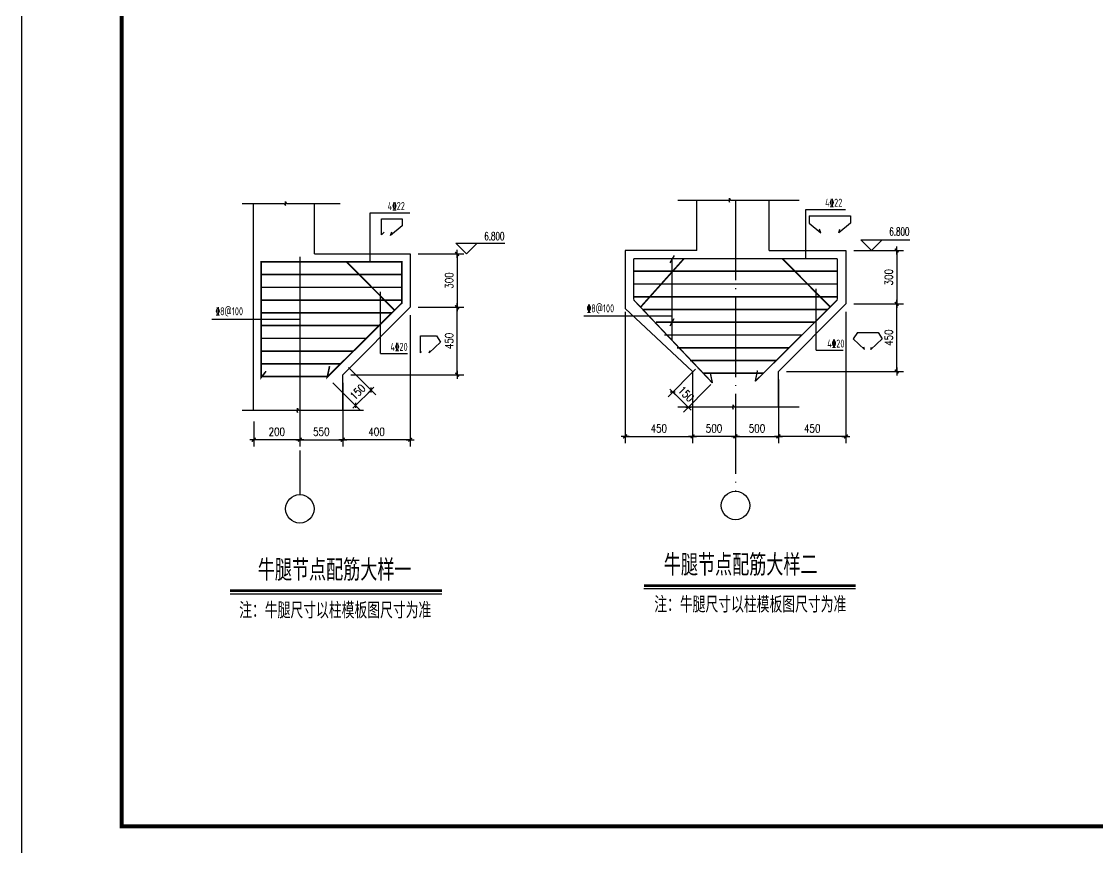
# Model space of a CAD drawing. Extents: x 2025205 to 2402328, y -557483 to 329036.
# Drawn here: x 2066227 to 2106551, y -67634 to -36669 of the extents above; entities that cross this region are included whole.
import ezdxf
from ezdxf.enums import TextEntityAlignment as Align

# ---------------------------------------------------------------- set-up
doc = ezdxf.new("R2010")
doc.units = 0
doc.header["$LTSCALE"] = 1500
doc.header["$MEASUREMENT"] = 0
doc.linetypes.add('DOTE', pattern=[2.42, 2, -0.2, 0.02, -0.2])
for name, color, linetype in [('DOTE', 252, 'DOTE'), ('PUB_DIM', 3, 'Continuous'), ('PUB_TITLE', 4, 'Continuous'), ('STAIR', 2, 'Continuous'), ('支撑', 130, 'Continuous')]:
    doc.layers.add(name, color=color, linetype=linetype)
doc.styles.add('_HZTXT', font='txt.shx', dxfattribs={"width": 0.8, "bigfont": 'hztxt.shx'})
doc.styles.add('DIM_FONT', font='SIMPLEX.shx', dxfattribs={"width": 0.8})
doc.styles.get("Standard").update_dxf_attribs({"font": 'TSSDENG', "width": 0.7, "bigfont": 'TSSDCHN'})
doc.dimstyles.new('DIMN', dxfattribs={"dimtxt": 300, "dimasz": 1, "dimexe": 250, "dimexo": 300, "dimgap": 150, "dimtad": 1, "dimdec": 0, "dimzin": 0, "dimdsep": 46, "dimtxsty": 'DIM_FONT', "dimblk": '_DIMX', "dimcen": 0.09, "dimclrt": 7, "dimadec": 0, "dimazin": 0, "dimtfac": 1, "dimtdec": 0, "dimtix": 1, "dimtmove": 2, "dimatfit": 3, "dimldrblk": '_DIMX', "dimfxl": 1, "dimtolj": 1, "dimtzin": 0, "dimarcsym": 0})

# ---------------------------------------------------------------- blocks, each defined once
blk = doc.blocks.new('_DIMX')
blk.add_line((-150, 0), (150, 0))
at = {"const_width": 50}
blk.add_lwpolyline([(-70, -70), (70, 70)], dxfattribs=at)
blk = doc.blocks.new('*D22')
at = {"color": 0, "lineweight": -2, "transparency": 16777216}
for p, q in [((2097125, -47555), (2097125, -52474)), ((2094594, -50087), (2094594, -52474)), ((2097124, -52224), (2094595, -52224))]:
    blk.add_line(p, q, dxfattribs=at)
at = {"layer": 'Defpoints', "color": 0, "transparency": 16777216}
for p in [(2097125, -47255), (2094594, -49787), (2094594, -52224)]:
    blk.add_point(p, dxfattribs=at)
at = {"color": 0, "lineweight": -2, "transparency": 16777216, "rotation": 180}
blk.add_blockref('_DIMX', (2094594, -52224), dxfattribs=at)
at = {"color": 0, "lineweight": -2, "transparency": 16777216}
blk.add_blockref('_DIMX', (2097125, -52224), dxfattribs=at)
at = {"color": 7, "transparency": 16777216, "insert": (2095860, -51924), "char_height": 300, "attachment_point": 5, "style": 'DIM_FONT'}
blk.add_mtext('\\A1;450', dxfattribs=at)
blk = doc.blocks.new('*D25')
at = {"color": 0, "lineweight": -2, "transparency": 16777216}
for p, q in [((2081098, -45379), (2082802, -45379)), ((2082552, -45380), (2082552, -47378)), ((2081098, -47379), (2082802, -47379))]:
    blk.add_line(p, q, dxfattribs=at)
at = {"layer": 'Defpoints', "color": 0, "transparency": 16777216}
for p in [(2080798, -45379), (2080798, -47379), (2082552, -47379)]:
    blk.add_point(p, dxfattribs=at)
at = {"color": 0, "lineweight": -2, "transparency": 16777216}
for p, rotation in [((2082552, -45379), 90), ((2082552, -47379), 270)]:
    blk.add_blockref('_DIMX', p, dxfattribs=dict(at, rotation=rotation))
at = {"color": 7, "transparency": 16777216, "insert": (2082252, -46379), "char_height": 300, "attachment_point": 5, "rotation": 90, "style": 'DIM_FONT'}
blk.add_mtext('\\A1;300', dxfattribs=at)
blk = doc.blocks.new('*D26')
at = {"color": 0, "lineweight": -2, "transparency": 16777216}
for p, q in [((2080798, -47679), (2080798, -52598)), ((2078267, -50211), (2078267, -52598)), ((2080797, -52348), (2078268, -52348))]:
    blk.add_line(p, q, dxfattribs=at)
at = {"layer": 'Defpoints', "color": 0, "transparency": 16777216}
for p in [(2080798, -47379), (2078267, -49911), (2078267, -52348)]:
    blk.add_point(p, dxfattribs=at)
at = {"color": 0, "lineweight": -2, "transparency": 16777216, "rotation": 180}
blk.add_blockref('_DIMX', (2078267, -52348), dxfattribs=at)
at = {"color": 0, "lineweight": -2, "transparency": 16777216}
blk.add_blockref('_DIMX', (2080798, -52348), dxfattribs=at)
at = {"color": 7, "transparency": 16777216, "insert": (2079533, -52048), "char_height": 300, "attachment_point": 5, "style": 'DIM_FONT'}
blk.add_mtext('\\A1;400', dxfattribs=at)
blk = doc.blocks.new('*D27')
at = {"color": 0, "lineweight": -2, "transparency": 16777216}
for p, q in [((2074931, -51664), (2074931, -52598)), ((2076658, -51664), (2076658, -52598)), ((2076657, -52348), (2074932, -52348))]:
    blk.add_line(p, q, dxfattribs=at)
at = {"layer": 'Defpoints', "color": 0, "transparency": 16777216}
for p in [(2074931, -51364), (2076658, -51364), (2074931, -52348)]:
    blk.add_point(p, dxfattribs=at)
at = {"color": 0, "lineweight": -2, "transparency": 16777216, "rotation": 180}
blk.add_blockref('_DIMX', (2074931, -52348), dxfattribs=at)
at = {"color": 0, "lineweight": -2, "transparency": 16777216}
blk.add_blockref('_DIMX', (2076658, -52348), dxfattribs=at)
at = {"color": 7, "transparency": 16777216, "insert": (2075795, -52048), "char_height": 300, "attachment_point": 5, "style": 'DIM_FONT'}
blk.add_mtext('\\A1;200', dxfattribs=at)
blk = doc.blocks.new('*D29')
at = {"color": 0, "lineweight": -2, "transparency": 16777216}
for p, q in [((2078478, -49635), (2079501, -50665)), ((2077899, -50210), (2078922, -51240)), ((2079325, -50487), (2078746, -51063)), ((2079326, -50487), (2079327, -50486)), ((2078745, -51063), (2078745, -51064))]:
    blk.add_line(p, q, dxfattribs=at)
at = {"layer": 'Defpoints', "color": 0, "transparency": 16777216}
for p in [(2078267, -49422), (2077688, -49997), (2078746, -51063)]:
    blk.add_point(p, dxfattribs=at)
at = {"color": 0, "lineweight": -2, "transparency": 16777216}
for p, rotation in [((2079325, -50487), 224.804050755959), ((2078746, -51063), 44.80405075595899)]:
    blk.add_blockref('_DIMX', p, dxfattribs=dict(at, rotation=rotation))
at = {"color": 7, "transparency": 16777216, "insert": (2078824, -50562), "char_height": 300, "attachment_point": 5, "rotation": 44.8041, "style": 'DIM_FONT'}
blk.add_mtext('\\A1;150', dxfattribs=at)
blk = doc.blocks.new('*D32')
at = {"color": 0, "lineweight": -2, "transparency": 16777216}
for p, q in [((2091377, -51540), (2091377, -52474)), ((2092985, -51540), (2092985, -52474)), ((2092984, -52224), (2091378, -52224))]:
    blk.add_line(p, q, dxfattribs=at)
at = {"layer": 'Defpoints', "color": 0, "transparency": 16777216}
for p in [(2091377, -51240), (2092985, -51240), (2091377, -52224)]:
    blk.add_point(p, dxfattribs=at)
at = {"color": 0, "lineweight": -2, "transparency": 16777216, "rotation": 180}
blk.add_blockref('_DIMX', (2091377, -52224), dxfattribs=at)
at = {"color": 0, "lineweight": -2, "transparency": 16777216}
blk.add_blockref('_DIMX', (2092985, -52224), dxfattribs=at)
at = {"color": 7, "transparency": 16777216, "insert": (2092181, -51924), "char_height": 300, "attachment_point": 5, "style": 'DIM_FONT'}
blk.add_mtext('\\A1;500', dxfattribs=at)
blk = doc.blocks.new('*D33')
at = {"color": 0, "lineweight": -2, "transparency": 16777216}
for p, q in [((2091481, -49705), (2090458, -50735)), ((2092060, -50281), (2091037, -51311)), ((2090634, -50557), (2090633, -50557)), ((2090634, -50558), (2091213, -51133)), ((2091214, -51134), (2091215, -51135))]:
    blk.add_line(p, q, dxfattribs=at)
at = {"layer": 'Defpoints', "color": 0, "transparency": 16777216}
for p in [(2091693, -49492), (2092272, -50068), (2091213, -51133)]:
    blk.add_point(p, dxfattribs=at)
at = {"color": 0, "lineweight": -2, "transparency": 16777216}
for p, rotation in [((2090634, -50558), 315.1959492440227), ((2091213, -51133), 135.1959492440227)]:
    blk.add_blockref('_DIMX', p, dxfattribs=dict(at, rotation=rotation))
at = {"color": 7, "transparency": 16777216, "insert": (2091135, -50633), "char_height": 300, "attachment_point": 5, "rotation": 315.1959, "style": 'DIM_FONT'}
blk.add_mtext('\\A1;150', dxfattribs=at)
blk = doc.blocks.new('*D34')
at = {"color": 0, "lineweight": -2, "transparency": 16777216}
for p, q in [((2097425, -45255), (2099276, -45255)), ((2099026, -45256), (2099026, -47254)), ((2097425, -47255), (2099276, -47255))]:
    blk.add_line(p, q, dxfattribs=at)
at = {"layer": 'Defpoints', "color": 0, "transparency": 16777216}
for p in [(2097125, -45255), (2097125, -47255), (2099026, -47255)]:
    blk.add_point(p, dxfattribs=at)
at = {"color": 0, "lineweight": -2, "transparency": 16777216}
for p, rotation in [((2099026, -45255), 90), ((2099026, -47255), 270)]:
    blk.add_blockref('_DIMX', p, dxfattribs=dict(at, rotation=rotation))
at = {"color": 7, "transparency": 16777216, "insert": (2098726, -46255), "char_height": 300, "attachment_point": 5, "rotation": 90, "style": 'DIM_FONT'}
blk.add_mtext('\\A1;300', dxfattribs=at)

msp = doc.modelspace()

# ---------------------------------------------------------------- linework, layer by layer
for p, q in [((2074924.7, -51243.3), (2074924.7, -43490.7)), ((2077202.7, -45379.1), (2077202.7, -43490.7)), ((2091530.5, -45255.5), (2091530.5, -43367.2)), ((2094244.5, -45255.5), (2094244.5, -43367.2)), ((2079297.4, -45678.3), (2079297.4, -43836.9)), ((2079297.4, -43836.9), (2080781.1, -43836.9)), ((2095624.6, -45554.8), (2095624.6, -43713.4)), ((2095624.6, -43713.4), (2097108.2, -43713.4)), ((2079721.9, -44661.6), (2079721.9, -44063.1)), ((2079721.9, -44063.1), (2080495, -44063.1)), ((2080495, -44335.2), (2080059.5, -44694.3)), ((2080495, -44063.1), (2080495, -44335.2)), ((2095743.5, -43959.1), (2097289.7, -43959.1)), ((2095743.5, -43959.1), (2095743.5, -44231.1)), ((2095743.5, -44231.1), (2096179, -44590.2)), ((2097289.7, -44231.1), (2096854.2, -44590.2)), ((2097289.7, -43959.1), (2097289.7, -44231.1)), ((2079721.9, -44661.6), (2079819.9, -44563.7)), ((2080059.5, -44694.3), (2080103, -44552.8)), ((2096179, -44590.2), (2096135.5, -44448.8)), ((2096854.2, -44590.2), (2096897.7, -44448.8)), ((2077202.7, -45379.1), (2080798.3, -45379.1)), ((2080798.3, -45379.1), (2080798.3, -47379.2)), ((2088852, -45255.5), (2088852, -47428.1)), ((2091530.5, -45255.5), (2088852, -45255.5)), ((2090681.5, -45445.1), (2090525.9, -45717.4)), ((2090603.7, -45554.8), (2090603.7, -48618.9)), ((2094244.5, -45255.5), (2097125.4, -45255.5)), ((2097125.4, -45255.5), (2097125.4, -47255.5)), ((2076658.1, -46003.3), (2076658.1, -50271)), ((2096010.8, -48992.6), (2096010.8, -46684.6)), ((2079683.7, -49116.4), (2079683.7, -46808.2)), ((2080798.3, -47379.2), (2078266.9, -49910.6)), ((2088852, -47428.1), (2091376.7, -49786.8)), ((2097125.4, -47255.5), (2094594.1, -49786.8)), ((2076658.1, -47839.6), (2073362.6, -47839.6)), ((2090603.7, -47715.9), (2087302.8, -47715.9)), ((2090679, -47818.2), (2090523.3, -48090.4)), ((2097552.8, -48331.9), (2097399.7, -48569.9)), ((2097552.8, -48331.9), (2098328.4, -48331.9)), ((2098328.4, -48331.9), (2098481.5, -48569.9)), ((2081184.9, -49092.2), (2081184.9, -48455.6)), ((2081184.9, -48455.6), (2081780.4, -48455.6)), ((2081933.5, -48693.7), (2081508.1, -49084.7)), ((2081780.4, -48455.6), (2081933.5, -48693.7)), ((2097399.7, -48569.9), (2097825.1, -48961)), ((2098481.5, -48569.9), (2098056.2, -48961)), ((2079683.7, -49116.4), (2080687.6, -49116.4)), ((2081184.9, -49092.2), (2081217.2, -49044.3)), ((2081508.1, -49084.7), (2081538.2, -48996.8)), ((2096010.8, -48992.6), (2097026, -48992.6)), ((2097825.1, -48961), (2097795, -48873.1)), ((2098056.2, -48961), (2098086.2, -48873.1)), ((2078266.9, -51243.3), (2078266.9, -49910.6)), ((2091376.7, -49786.8), (2091376.7, -51119.5)), ((2094594.1, -51119.5), (2094594.1, -49786.8))]:
    msp.add_line(p, q)
for points, const_width in [([(2089165.5, -45554.8), (2096805.3, -45554.8)], 50), ([(2089165.5, -45554.8), (2089165.5, -47101.9)], 50), ([(2091058, -45554.8), (2089434.4, -47368.9)], 60), ([(2094734.7, -45554.8), (2096536.5, -47368.9)], 60), ([(2096805.3, -45554.8), (2096805.3, -47101.9)], 50), ([(2078407.4, -45678.3), (2080209.3, -47492.6)], 60), ([(2075203.8, -46156.2), (2080478.1, -46156.2)], 60), ([(2089165.5, -46032.6), (2096805.3, -46032.6)], 60), ([(2075203.8, -46634), (2080478.1, -46634)], 60), ([(2089165.5, -46510.4), (2096805.3, -46510.4)], 60), ([(2075203.8, -47111.8), (2080478.1, -47111.8)], 60), ([(2089165.5, -46988.2), (2096805.3, -46988.2)], 60), ([(2089165.5, -47101.9), (2092120.7, -50219.1)], 50), ([(2096805.3, -47101.9), (2093724.3, -50159.2)], 50), ([(2075203.8, -47589.7), (2080111.5, -47589.7)], 60), ([(2089531.5, -47466), (2096438.7, -47466)], 60), ([(2090011.8, -47943.8), (2095957.6, -47943.8)], 60), ([(2075203.8, -48067.5), (2079630.4, -48067.5)], 60), ([(2075203.8, -48545.3), (2079149.3, -48545.3)], 60), ([(2090313.9, -48421.6), (2095476.5, -48421.6)], 60), ([(2075203.8, -49023.2), (2078668.2, -49023.2)], 60), ([(2090794.2, -48899.4), (2094995.4, -48899.4)], 60), ([(2075203.8, -49501), (2078187.1, -49501)], 60), ([(2091274.5, -49377.2), (2094514.3, -49377.2)], 60), ([(2075203.8, -49978.8), (2077706, -49978.8)], 60), ([(2091754.8, -49855.1), (2094033.3, -49855.1)], 60), ([(2092120.8, -50219.5), (2092038.9, -49841.3)], 50), ([(2093724.3, -50159.2), (2093809.4, -49751.2)], 50), ([(2074046.2, -58005.5), (2081984.5, -58005.5)], 100), ([(2089553.2, -57815.1), (2097491.5, -57815.1)], 100)]:
    msp.add_lwpolyline(points, dxfattribs=dict(const_width=const_width))
msp.add_lwpolyline([(2075391, -49781.2, 60, 60, 0), (2075203.8, -50019.2, 60, 60, 0), (2075203.8, -45678.3, 60, 60, 0), (2080478.1, -45678.3, 60, 60, 0), (2080478.1, -47225.6, 60, 60, 0), (2077687.7, -49997, 60, 60, 0), (2077772.8, -49588.9, 0, 0, 0)], format="xyseb")
for centre, radius in [((2076658.1, -54938.5), 533.4), ((2092985.4, -54814.5), 533.3)]:
    msp.add_circle(centre, radius)
at = {"layer": 'Defpoints', "color": 0, "linetype": 'ByBlock'}
msp.add_point((2091258.6, -52908.6), dxfattribs=at)
at = {"layer": 'DOTE'}
for p, q in [((2092985.4, -43367.2), (2092985.4, -54281.9)), ((2076658.1, -45494.4), (2076658.1, -54405.8))]:
    msp.add_line(p, q, dxfattribs=at)
at = {"layer": 'PUB_DIM'}
for p, q in [((2082502.2, -44979.2), (2083302, -44979.2)), ((2082902.1, -45379.1), (2082502.2, -44979.2)), ((2083302, -44979.2), (2082902.1, -45379.1)), ((2083302, -44979.2), (2084341.7, -44979.2)), ((2098080.5, -45255.5), (2097680.6, -44855.6)), ((2097680.6, -44855.6), (2098480.4, -44855.6)), ((2098480.4, -44855.6), (2098080.5, -45255.5)), ((2098480.4, -44855.6), (2099520.2, -44855.6))]:
    msp.add_line(p, q, dxfattribs=at)
at = {"layer": 'PUB_TITLE', "linetype": 'ByBlock'}
msp.add_lwpolyline([(2066227.3, -68346.5), (2177677.3, -68346.5), (2177677.3, -5346.5), (2066227.3, -5346.5)], close=True, dxfattribs=at)
at = {"layer": 'PUB_TITLE', "linetype": 'ByBlock', "const_width": 150}
msp.add_lwpolyline([(2069977.3, -66846.5), (2176177.3, -66846.5), (2176177.3, -6846.5), (2069977.3, -6846.5)], close=True, dxfattribs=at)
at = {"layer": 'STAIR'}
for p, q in [((2074491.4, -43490.7), (2076074.3, -43490.7)), ((2076074.3, -43490.7), (2076114.3, -43570.7)), ((2076114.3, -43410.7), (2076154.3, -43490.7)), ((2076114.3, -43570.7), (2076114.3, -43410.7)), ((2076154.3, -43490.7), (2078167.1, -43490.7)), ((2090818.8, -43367.2), (2092723.5, -43367.2)), ((2092723.5, -43367.2), (2092763.5, -43447.2)), ((2092763.5, -43287.2), (2092803.5, -43367.2)), ((2092763.5, -43447.2), (2092763.5, -43287.2)), ((2092803.5, -43367.2), (2095366.3, -43367.2)), ((2076567.7, -51323.3), (2076567.7, -51163.3)), ((2076567.7, -51163.3), (2076607.7, -51243.3)), ((2090818.8, -51119.5), (2092855.1, -51119.5)), ((2092855.1, -51119.5), (2092895.1, -51199.5)), ((2092895.1, -51039.5), (2092935.1, -51119.5)), ((2092895.1, -51199.5), (2092895.1, -51039.5)), ((2092935.1, -51119.5), (2095366.3, -51119.5)), ((2074491.4, -51243.3), (2076527.7, -51243.3)), ((2076527.7, -51243.3), (2076567.7, -51323.3)), ((2076607.7, -51243.3), (2079039.1, -51243.3))]:
    msp.add_line(p, q, dxfattribs=at)
at = {"layer": '支撑'}
for p, q in [((2089554.1, -57929.4), (2097487.7, -57929.4)), ((2074047.1, -58119.8), (2081980.7, -58119.8))]:
    msp.add_line(p, q, dxfattribs=at)

# ---------------------------------------------------------------- texts
at = {"color": 0, "linetype": 'ByBlock', "width": 0.65}
for s, p in [('4%%13222', (2079950.7, -43736.7)), ('4%%13222', (2096344.1, -43613.2)), ('%%1328@100', (2073502.7, -47681.9)), ('%%1328@100', (2087411.3, -47572.6)), ('4%%13220', (2080052.4, -49016.2)), ('4%%13220', (2096424.4, -48892.4))]:
    msp.add_text(s, height=300, dxfattribs=at).set_placement(p)
at = {"layer": 'PUB_DIM', "style": 'DIM_FONT', "width": 0.65}
for p in [(2084323.1, -44867.1), (2099501.5, -44693.6)]:
    msp.add_text('6.800', height=300, dxfattribs=at).set_placement(p, align=Align.RIGHT)
at = {"layer": '支撑', "style": '_HZTXT', "width": 0.8}
for s, height, p in [('牛腿节点配筋大样一', 800, (2075082, -57633.6)), ('牛腿节点配筋大样二', 800, (2090300, -57443.2)), ('注：牛腿尺寸以柱模板图尺寸为准', 600, (2074385, -59046.4)), ('注：牛腿尺寸以柱模板图尺寸为准', 600, (2089939.2, -58825.7))]:
    msp.add_text(s, height=height, dxfattribs=at).set_placement(p)

# ---------------------------------------------------------------- dimensions: what is measured, and where the dimension line sits
for base, p1, p2, picture, middle in [((2099025.9, -47255.5), (2097125.4, -45255.5), (2097125.4, -47255.5), '*D34', (2098725.9, -46255.5)), ((2082552.3, -47379.2), (2080798.3, -45379.1), (2080798.3, -47379.2), '*D25', (2082252.3, -46379.1))]:
    dim = msp.add_linear_dim(base=base, p1=p1, p2=p2, angle=90, text='300', dimstyle='DIMN')
    dim.commit()
    dim.dimension.update_dxf_attribs({"geometry": picture, "text_midpoint": middle})
for base, p1, p2 in [((2099025.9, -47255.5), (2094594.1, -49786.8), (2097125.4, -47255.5)), ((2082552.3, -47379.2), (2078266.9, -49910.6), (2080798.3, -47379.2))]:
    msp.add_linear_dim(base=base, p1=p1, p2=p2, angle=90, text='450', dimstyle='DIMN').render()
for base, p1, p2, text, picture, middle in [((2078266.9, -52347.6), (2080798.3, -47379.2), (2078266.9, -49910.6), '400', '*D26', (2079532.6, -52047.6)), ((2094594.1, -52223.7), (2097125.4, -47255.5), (2094594.1, -49786.8), '450', '*D22', (2095859.8, -51923.7)), ((2074931.2, -52347.6), (2076658.1, -51364), (2074931.2, -51364), '200', '*D27', (2075794.6, -52047.6)), ((2091376.7, -52223.7), (2092985.4, -51240.1), (2091376.7, -51240.1), '500', '*D32', (2092181.1, -51923.7))]:
    dim = msp.add_linear_dim(base=base, p1=p1, p2=p2, text=text, dimstyle='DIMN')
    dim.commit()
    dim.dimension.update_dxf_attribs({"geometry": picture, "text_midpoint": middle})
for base, p1, p2, text in [((2091376.7, -52223.7), (2088845.4, -47255.5), (2091376.7, -49786.8), '450'), ((2078266.9, -52347.6), (2076658.1, -51364), (2078266.9, -51364), '550'), ((2094594.1, -52223.7), (2092985.4, -51240.1), (2094594.1, -51240.1), '500')]:
    msp.add_linear_dim(base=base, p1=p1, p2=p2, text=text, dimstyle='DIMN').render()
for p1, p2, distance, picture, middle in [((2078266.9, -49421.8), (2077687.7, -49997), 1501.9, '*D29', (2078824.2, -50562.1)), ((2091692.5, -49492.5), (2092271.7, -50067.7), -1501.8, '*D33', (2091135.2, -50632.8))]:
    dim = msp.add_aligned_dim(p1=p1, p2=p2, distance=distance, text='150', dimstyle='DIMN')
    dim.commit()
    dim.dimension.update_dxf_attribs({"geometry": picture, "text_midpoint": middle})

doc.saveas('drawing.dxf')
